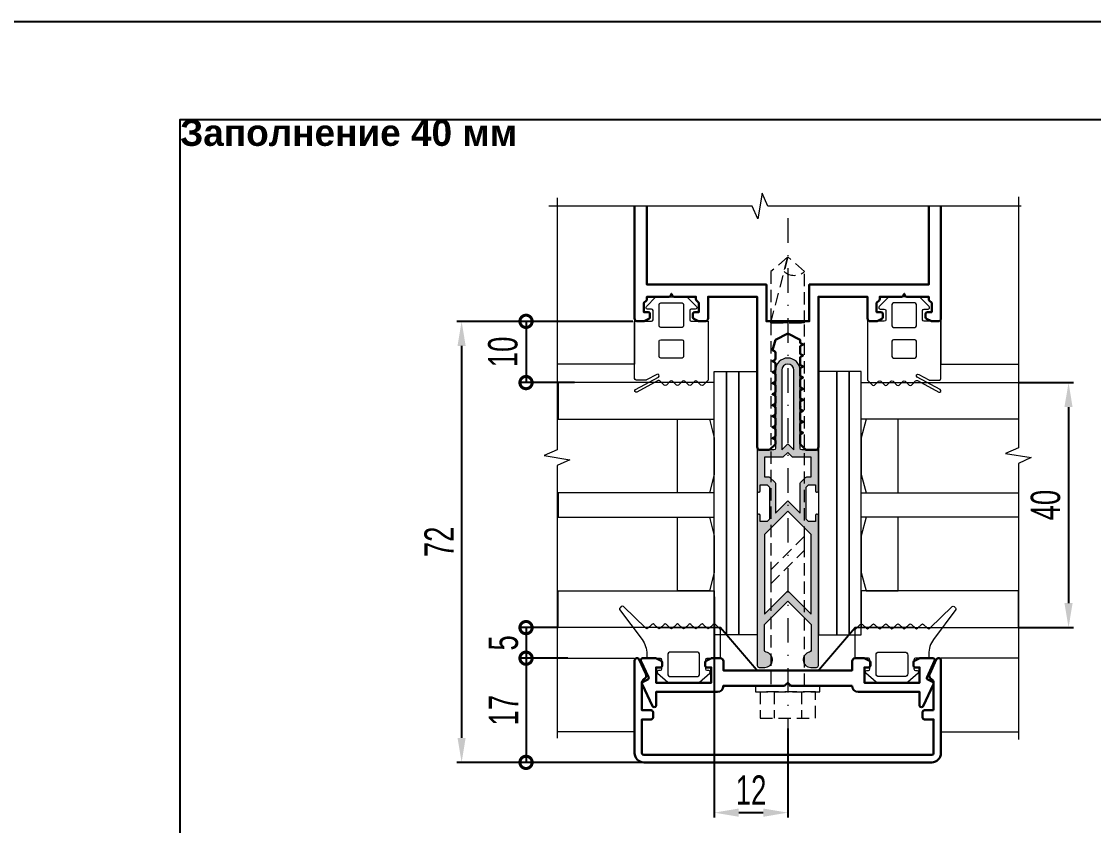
# Model space of a CAD drawing. Extents: x -37 to 8820, y -336 to 478.
# Drawn here: x 1263.8 to 1373.2, y 215 to 297 of the extents above; entities that cross this region are included whole.
import ezdxf

# ---------------------------------------------------------------- set-up
doc = ezdxf.new("R2010")
doc.units = 0
doc.header["$LTSCALE"] = 5
doc.linetypes.add('DASHDOT', pattern=[1, 0.5, -0.25, 0, -0.25])
doc.linetypes.add('HIDDEN', pattern=[0.375, 0.25, -0.125])
doc.layers.get('0').update_dxf_attribs({"linetype": 'CONTINUOUS', "lineweight": 30})
doc.layers.get('DEFPOINTS').update_dxf_attribs({"linetype": 'CONTINUOUS'})
for name, color, linetype, lineweight in [('1', 6, 'DASHDOT', 13), ('2', 3, 'HIDDEN', 13), ('Dimentions', 5, 'CONTINUOUS', 15), ('Glass', 5, 'CONTINUOUS', 20), ('Герлен', 7, 'CONTINUOUS', 60), ('Зигзаг', 1, 'CONTINUOUS', 15), ('Конструкции', 252, 'CONTINUOUS', 20), ('Подкладки', 1, 'CONTINUOUS', 20), ('Текстовый', 7, 'CONTINUOUS', 9), ('Уплотнители', 1, 'CONTINUOUS', 20), ('Штриховка', 1, 'CONTINUOUS', 5)]:
    doc.layers.add(name, color=color, linetype=linetype, lineweight=lineweight)
doc.layers.add('Скрытые', color=14, linetype='CONTINUOUS', plot=False)
doc.styles.add('3', font='RUSS.SHX', dxfattribs={"width": 0.7, "height": 3})
doc.styles.add('Каталожный', font='arial.ttf', dxfattribs={"height": 2.5})
doc.dimstyles.new('MX1_6', dxfattribs={"dimtxt": 3, "dimasz": 2.5, "dimexe": 0.5, "dimexo": 0, "dimgap": 0.8, "dimtad": 1, "dimlfac": 1.6, "dimdsep": 46, "dimtxsty": '3', "dimcen": 0, "dimclrd": 256, "dimclre": 256, "dimclrt": 256, "dimaunit": 1, "dimadec": 0, "dimazin": 0, "dimtfac": 1, "dimtmove": 0, "dimatfit": 1, "dimfxl": 1, "dimtvp": 1, "dimtolj": 1, "dimtzin": 0, "dimarcsym": 0})

# ---------------------------------------------------------------- blocks, each defined once
blk = doc.blocks.new('*D703')
at = {"layer": 'DEFPOINTS', "color": 0, "linetype": 'Continuous', "transparency": 16777216}
for p in [(1365.54, 260.15), (1365.54, 235.15), (1370.64, 235.15)]:
    blk.add_point(p, dxfattribs=at)
at = {"layer": 'Dimentions', "linetype": 'Continuous', "lineweight": -2, "transparency": 16777216}
for p, q in [((1365.54, 260.15), (1371.14, 260.15)), ((1370.64, 257.65), (1370.64, 237.65)), ((1365.54, 235.15), (1371.14, 235.15))]:
    blk.add_line(p, q, dxfattribs=at)
at = {"layer": 'Dimentions', "linetype": 'Continuous', "transparency": 16777216}
for points in [[(1370.22, 257.65), (1371.05, 257.65), (1370.64, 260.15)], [(1370.22, 237.65), (1371.05, 237.65), (1370.64, 235.15)]]:
    blk.add_solid(points, dxfattribs=at)
at = {"layer": 'Dimentions', "linetype": 'Continuous', "transparency": 16777216, "insert": (1368.3, 247.65), "char_height": 3, "attachment_point": 5, "rotation": 90, "style": '3'}
blk.add_mtext('\\A1;40', dxfattribs=at)
blk = doc.blocks.new('_DotSmall')
at = {"color": 0, "linetype": 'ByBlock', "const_width": 0.5}
blk.add_lwpolyline([(-0.0625, 0, 1), (0.0625, 0, 1)], format="xyb", close=True, dxfattribs=at)
blk = doc.blocks.new('*D704')
at = {"layer": 'DEFPOINTS', "color": 0, "linetype": 'Continuous', "transparency": 16777216}
for p in [(1318.58, 235.15), (1315.29, 232.03), (1319.57, 232.03)]:
    blk.add_point(p, dxfattribs=at)
at = {"layer": 'Dimentions', "linetype": 'Continuous', "lineweight": -2, "transparency": 16777216}
for p, q in [((1318.58, 235.15), (1314.79, 235.15)), ((1315.29, 235.15), (1315.29, 232.03)), ((1319.57, 232.03), (1314.79, 232.03))]:
    blk.add_line(p, q, dxfattribs=at)
at = {"layer": 'Dimentions', "linetype": 'Continuous', "lineweight": -2, "transparency": 16777216, "xscale": 2.5, "yscale": 2.5, "zscale": 2.5}
for p, rotation in [((1315.29, 235.15), 90), ((1315.29, 232.03), 270)]:
    blk.add_blockref('_DotSmall', p, dxfattribs=dict(at, rotation=rotation))
at = {"layer": 'Dimentions', "linetype": 'Continuous', "transparency": 16777216, "insert": (1312.99, 233.59), "char_height": 3, "attachment_point": 5, "rotation": 90, "style": '3'}
blk.add_mtext('\\A1;5', dxfattribs=at)
blk = doc.blocks.new('*D705')
at = {"layer": 'DEFPOINTS', "color": 0, "linetype": 'Continuous', "transparency": 16777216}
for p in [(1319.57, 232.03), (1315.29, 221.4), (1328.25, 221.4)]:
    blk.add_point(p, dxfattribs=at)
at = {"layer": 'Dimentions', "linetype": 'Continuous', "lineweight": -2, "transparency": 16777216}
for p, q in [((1319.57, 232.03), (1314.79, 232.03)), ((1315.29, 232.03), (1315.29, 221.4)), ((1328.25, 221.4), (1314.79, 221.4))]:
    blk.add_line(p, q, dxfattribs=at)
at = {"layer": 'Dimentions', "linetype": 'Continuous', "lineweight": -2, "transparency": 16777216, "xscale": 2.5, "yscale": 2.5, "zscale": 2.5}
for p, rotation in [((1315.29, 232.03), 90), ((1315.29, 221.4), 270)]:
    blk.add_blockref('_DotSmall', p, dxfattribs=dict(at, rotation=rotation))
at = {"layer": 'Dimentions', "linetype": 'Continuous', "transparency": 16777216, "insert": (1312.99, 226.72), "char_height": 3, "attachment_point": 5, "rotation": 90, "style": '3'}
blk.add_mtext('\\A1;17', dxfattribs=at)
blk = doc.blocks.new('*D706')
at = {"layer": 'DEFPOINTS', "color": 0, "linetype": 'Continuous', "transparency": 16777216}
for p in [(1326.18, 266.4), (1315.29, 260.15), (1320.24, 260.15)]:
    blk.add_point(p, dxfattribs=at)
at = {"layer": 'Dimentions', "linetype": 'Continuous', "lineweight": -2, "transparency": 16777216}
for p, q in [((1326.18, 266.4), (1314.79, 266.4)), ((1315.29, 266.4), (1315.29, 260.15)), ((1320.24, 260.15), (1314.79, 260.15))]:
    blk.add_line(p, q, dxfattribs=at)
at = {"layer": 'Dimentions', "linetype": 'Continuous', "lineweight": -2, "transparency": 16777216, "xscale": 2.5, "yscale": 2.5, "zscale": 2.5}
for p, rotation in [((1315.29, 266.4), 90), ((1315.29, 260.15), 270)]:
    blk.add_blockref('_DotSmall', p, dxfattribs=dict(at, rotation=rotation))
at = {"layer": 'Dimentions', "linetype": 'Continuous', "transparency": 16777216, "insert": (1312.94, 263.28), "char_height": 3, "attachment_point": 5, "rotation": 90, "style": '3'}
blk.add_mtext('\\A1;10', dxfattribs=at)
blk = doc.blocks.new('*D707')
at = {"layer": 'DEFPOINTS', "color": 0, "linetype": 'Continuous', "transparency": 16777216}
for p in [(1318.58, 266.4), (1308.72, 221.4), (1328.25, 221.4)]:
    blk.add_point(p, dxfattribs=at)
at = {"layer": 'Dimentions', "linetype": 'Continuous', "lineweight": -2, "transparency": 16777216}
for p, q in [((1318.58, 266.4), (1308.22, 266.4)), ((1308.72, 263.9), (1308.72, 223.9)), ((1328.25, 221.4), (1308.22, 221.4))]:
    blk.add_line(p, q, dxfattribs=at)
at = {"layer": 'Dimentions', "linetype": 'Continuous', "transparency": 16777216}
for points in [[(1308.3, 263.9), (1309.13, 263.9), (1308.72, 266.4)], [(1308.3, 223.9), (1309.13, 223.9), (1308.72, 221.4)]]:
    blk.add_solid(points, dxfattribs=at)
at = {"layer": 'Dimentions', "linetype": 'Continuous', "transparency": 16777216, "insert": (1306.42, 243.9), "char_height": 3, "attachment_point": 5, "rotation": 90, "style": '3'}
blk.add_mtext('\\A1;72', dxfattribs=at)
blk = doc.blocks.new('*D725')
at = {"layer": 'DEFPOINTS', "color": 0, "linetype": 'Continuous', "transparency": 16777216}
for p in [(1334.5, 238.28), (1342, 224.85), (1342, 216.27)]:
    blk.add_point(p, dxfattribs=at)
at = {"layer": 'Dimentions', "linetype": 'Continuous', "lineweight": -2, "transparency": 16777216}
for p, q in [((1334.5, 238.28), (1334.5, 215.77)), ((1342, 224.85), (1342, 215.77)), ((1337, 216.27), (1339.5, 216.27))]:
    blk.add_line(p, q, dxfattribs=at)
at = {"layer": 'Dimentions', "linetype": 'Continuous', "transparency": 16777216}
for points in [[(1337, 216.69), (1337, 215.85), (1334.5, 216.27)], [(1339.5, 216.69), (1339.5, 215.85), (1342, 216.27)]]:
    blk.add_solid(points, dxfattribs=at)
at = {"layer": 'Dimentions', "linetype": 'Continuous', "transparency": 16777216, "insert": (1338.25, 218.57), "char_height": 3, "attachment_point": 5, "style": '3'}
blk.add_mtext('\\A1;12', dxfattribs=at)

msp = doc.modelspace()

# ---------------------------------------------------------------- hatches: boundary and pattern name
at = {"layer": 'Штриховка'}
h = msp.add_hatch(color=256, dxfattribs=at)
edge = h.paths.add_edge_path(flags=16)
edge.add_line((1341.9958, 253.9035), (1342.6208, 253.2785))
edge.add_line((1342.6208, 253.2785), (1342.6208, 261.4035))
edge.add_arc((1341.9958, 261.4035), 0.625, 0, 180)
edge.add_line((1341.3708, 261.4035), (1341.3708, 253.2785))
edge.add_line((1341.3708, 253.2785), (1341.9958, 253.9035))
edge = h.paths.add_edge_path(flags=16)
edge.add_line((1339.6208, 252.5285), (1339.6208, 250.5285))
edge.add_line((1339.6208, 250.5285), (1340.045, 250.5285))
edge.add_arc((1340.045, 250.341), 0.1875, 45, 90, ccw=False)
edge.add_line((1340.1776, 250.4736), (1340.6909, 249.9602))
edge.add_arc((1340.5583, 249.8277), 0.1875, 0, 45, ccw=False)
edge.add_line((1340.7458, 249.8277), (1340.7458, 246.8373))
edge.add_line((1340.7458, 246.8373), (1341.9958, 248.0873))
edge.add_line((1341.9958, 248.0873), (1343.2458, 246.8373))
edge.add_line((1343.2458, 246.8373), (1343.2458, 249.8277))
edge.add_arc((1343.4333, 249.8277), 0.1875, 135, 180, ccw=False)
edge.add_line((1343.3007, 249.9602), (1343.8141, 250.4736))
edge.add_arc((1343.9466, 250.341), 0.1875, 90, 135, ccw=False)
edge.add_line((1343.9466, 250.5285), (1344.3708, 250.5285))
edge.add_line((1344.3708, 250.5285), (1344.3708, 252.5285))
edge.add_line((1344.3708, 252.5285), (1342.4869, 252.5285))
edge.add_line((1342.4869, 252.5285), (1341.9958, 253.0196))
edge.add_line((1341.9958, 253.0196), (1341.5047, 252.5285))
edge.add_line((1341.5047, 252.5285), (1339.6208, 252.5285))
edge = h.paths.add_edge_path()
edge.add_arc((1338.9958, 249.091), 0.125, 180, 270)
edge.add_line((1338.9958, 248.966), (1339.0583, 248.966))
edge.add_arc((1339.0583, 249.091), 0.125, 270, 360)
edge.add_line((1339.1833, 249.091), (1339.1833, 249.716))
edge.add_line((1339.1833, 249.716), (1339.8745, 249.716))
edge.add_line((1339.8745, 249.716), (1340.1208, 249.4697))
edge.add_line((1340.1208, 249.4697), (1340.1208, 246.2123))
edge.add_line((1340.1208, 246.2123), (1339.8745, 245.966))
edge.add_line((1339.8745, 245.966), (1339.1833, 245.966))
edge.add_line((1339.1833, 245.966), (1339.1833, 246.591))
edge.add_arc((1339.0583, 246.591), 0.125, 360, 450)
edge.add_line((1339.0583, 246.716), (1338.9958, 246.716))
edge.add_arc((1338.9958, 246.591), 0.125, 90, 180)
edge.add_line((1338.8708, 246.591), (1338.8708, 231.2785))
edge.add_arc((1339.0583, 231.2785), 0.1875, 180, 270)
edge.add_line((1339.0583, 231.091), (1339.6521, 231.091))
edge.add_arc((1339.6521, 231.8722), 0.7812, 270, 440.718201)
edge.add_arc((1339.8083, 232.8283), 0.1875, 180, 260.718201, ccw=False)
edge.add_line((1339.6208, 232.8283), (1339.6208, 235.466))
edge.add_line((1339.6208, 235.466), (1341.9958, 237.841))
edge.add_line((1341.9958, 237.841), (1344.3708, 235.466))
edge.add_line((1344.3708, 235.466), (1344.3708, 232.8283))
edge.add_arc((1344.1833, 232.8283), 0.1875, -80.718201, 0, ccw=False)
edge.add_arc((1344.3396, 231.8722), 0.7812, 99.281799, 270)
edge.add_line((1344.3396, 231.091), (1344.9333, 231.091))
edge.add_arc((1344.9333, 231.2785), 0.1875, 270, 360)
edge.add_line((1345.1208, 231.2785), (1345.1208, 246.591))
edge.add_arc((1344.9958, 246.591), 0.125, 360, 450)
edge.add_line((1344.9958, 246.716), (1344.9333, 246.716))
edge.add_arc((1344.9333, 246.591), 0.125, 90, 180)
edge.add_line((1344.8083, 246.591), (1344.8083, 245.966))
edge.add_line((1344.8083, 245.966), (1344.1171, 245.966))
edge.add_line((1344.1171, 245.966), (1343.8708, 246.2123))
edge.add_line((1343.8708, 246.2123), (1343.8708, 249.4697))
edge.add_line((1343.8708, 249.4697), (1344.1171, 249.716))
edge.add_line((1344.1171, 249.716), (1344.8083, 249.716))
edge.add_line((1344.8083, 249.716), (1344.8083, 249.091))
edge.add_arc((1344.9333, 249.091), 0.125, 180, 270)
edge.add_line((1344.9333, 248.966), (1344.9958, 248.966))
edge.add_arc((1344.9958, 249.091), 0.125, 270, 360)
edge.add_line((1345.1208, 249.091), (1345.1208, 253.091))
edge.add_arc((1344.9333, 253.091), 0.1875, 360, 450)
edge.add_line((1344.9333, 253.2785), (1343.4333, 253.2785))
edge.add_arc((1343.4333, 253.466), 0.1875, 180, 270, ccw=False)
edge.add_line((1343.2458, 253.466), (1343.2458, 257.5285))
edge.add_arc((1343.2458, 257.6535), 0.125, 270, 450)
edge.add_line((1343.2458, 257.7785), (1343.2458, 261.4035))
edge.add_arc((1341.9958, 261.4035), 1.25, 0, 180)
edge.add_line((1340.7458, 261.4035), (1340.7458, 257.7785))
edge.add_arc((1340.7458, 257.6535), 0.125, 90, 270)
edge.add_line((1340.7458, 257.5285), (1340.7458, 253.466))
edge.add_arc((1340.5583, 253.466), 0.1875, -90, 0, ccw=False)
edge.add_line((1340.5583, 253.2785), (1339.0583, 253.2785))
edge.add_arc((1339.0583, 253.091), 0.1875, 90, 180)
edge.add_line((1338.8708, 253.091), (1338.8708, 249.091))
h.paths.add_polyline_path([(1339.6208, 236.5266), (1341.9958, 238.9016), (1344.3708, 236.5266), (1344.3708, 244.6516), (1341.9958, 247.0266), (1339.6208, 244.6516)], flags=16)

# ---------------------------------------------------------------- linework, layer by layer
msp.add_lwpolyline([(1326.3708, 278.1673), (1326.3708, 266.716, 0.41421356), (1326.6833, 266.4035), (1327.2641, 266.4035, 0.11643382), (1327.3479, 266.4233), (1327.8297, 266.6642, 0.28407904), (1327.9333, 266.8319), (1327.9333, 267.1535, 0.41421356), (1327.7458, 267.341), (1327.3083, 267.341), (1327.3083, 268.2785), (1327.5659, 268.5361, 0.19891237), (1327.6208, 268.6686), (1327.6208, 268.9035), (1329.8487, 268.9035, 0.28407904), (1330.0164, 269.0071), (1330.1208, 269.216), (1330.2252, 269.0071, 0.28407904), (1330.3929, 268.9035), (1332.6208, 268.9035), (1332.6208, 268.6686, 0.19891237), (1332.6757, 268.5361), (1332.9333, 268.2785), (1332.9333, 267.341), (1332.4958, 267.341, 0.41421356), (1332.3083, 267.1535), (1332.3083, 266.8319, 0.28407904), (1332.412, 266.6642), (1332.8937, 266.4233, 0.11643382), (1332.9776, 266.4035), (1333.5583, 266.4035, 0.41421356), (1333.8708, 266.716), (1333.8708, 268.9035), (1338.8708, 268.9035), (1338.8708, 253.591, 0.41421356), (1339.1833, 253.2785), (1340.0431, 253.2785, 0.19891237), (1340.1757, 253.3334), (1340.6909, 253.8486, 0.19891237), (1340.7458, 253.9811), (1340.7458, 254.1938, 0.28407904), (1340.6422, 254.3616), (1340.4333, 254.466), (1340.6422, 254.5704, 0.28407904), (1340.7458, 254.7381), (1340.7458, 255.3188, 0.28407904), (1340.6422, 255.4866), (1340.4333, 255.591), (1340.6422, 255.6954, 0.28407904), (1340.7458, 255.8631), (1340.7458, 256.4438, 0.28407904), (1340.6422, 256.6116), (1340.4333, 256.716), (1340.6422, 256.8204, 0.28407904), (1340.7458, 256.9881), (1340.7458, 257.5688, 0.28407904), (1340.6422, 257.7366), (1340.4333, 257.841), (1340.6422, 257.9454, 0.28407904), (1340.7458, 258.1131), (1340.7458, 258.6938, 0.28407904), (1340.6422, 258.8616), (1340.4333, 258.966), (1340.6422, 259.0704, 0.28407904), (1340.7458, 259.2381), (1340.7458, 259.8188, 0.28407904), (1340.6422, 259.9866), (1340.4333, 260.091), (1340.6422, 260.1954, 0.28407904), (1340.7458, 260.3631), (1340.7458, 260.9438, 0.28407904), (1340.6422, 261.1116), (1340.4333, 261.216), (1340.6422, 261.3204, 0.28407904), (1340.7458, 261.4881), (1340.7458, 262.0688, 0.28407904), (1340.6422, 262.2366), (1340.4333, 262.341), (1340.6422, 262.4454, 0.28407904), (1340.7458, 262.6131), (1340.7458, 263.1938, 0.28407904), (1340.6422, 263.3616), (1340.4333, 263.466), (1340.7458, 264.5285), (1341.9958, 265.1535), (1343.2458, 264.5285), (1343.2458, 264.3006, 0.28407904), (1343.3495, 264.1329), (1343.5583, 264.0285), (1343.3495, 263.9241, 0.28407904), (1343.2458, 263.7563), (1343.2458, 263.1756, 0.28407904), (1343.3495, 263.0079), (1343.5583, 262.9035), (1343.3495, 262.7991, 0.28407904), (1343.2458, 262.6313), (1343.2458, 262.0506, 0.28407904), (1343.3495, 261.8829), (1343.5583, 261.7785), (1343.3495, 261.6741, 0.28407904), (1343.2458, 261.5063), (1343.2458, 260.9256, 0.28407904), (1343.3495, 260.7579), (1343.5583, 260.6535), (1343.3495, 260.5491, 0.28407904), (1343.2458, 260.3813), (1343.2458, 259.8006, 0.28407904), (1343.3495, 259.6329), (1343.5583, 259.5285), (1343.3495, 259.4241, 0.28407904), (1343.2458, 259.2563), (1343.2458, 258.6756, 0.28407904), (1343.3495, 258.5079), (1343.5583, 258.4035), (1343.3495, 258.2991, 0.28407904), (1343.2458, 258.1313), (1343.2458, 257.5506, 0.28407904), (1343.3495, 257.3829), (1343.5583, 257.2785), (1343.3495, 257.1741, 0.28407904), (1343.2458, 257.0063), (1343.2458, 256.4256, 0.28407904), (1343.3495, 256.2579), (1343.5583, 256.1535), (1343.3495, 256.0491, 0.28407904), (1343.2458, 255.8813), (1343.2458, 255.3006, 0.28407904), (1343.3495, 255.1329), (1343.5583, 255.0285), (1343.3495, 254.9241, 0.28407904), (1343.2458, 254.7563), (1343.2458, 253.9811, 0.19891237), (1343.3007, 253.8486), (1343.8159, 253.3334, 0.19891237), (1343.9485, 253.2785), (1344.8083, 253.2785, 0.41421356), (1345.1208, 253.591), (1345.1208, 268.9035), (1350.1208, 268.9035), (1350.1208, 266.716, 0.41421356), (1350.4333, 266.4035), (1351.0141, 266.4035, 0.11643382), (1351.0979, 266.4233), (1351.5797, 266.6642, 0.28407904), (1351.6833, 266.8319), (1351.6833, 267.1535, 0.41421356), (1351.4958, 267.341), (1351.0583, 267.341), (1351.0583, 268.2785), (1351.3159, 268.5361, 0.19891237), (1351.3708, 268.6686), (1351.3708, 268.9035), (1353.5987, 268.9035, 0.28407904), (1353.7664, 269.0071), (1353.8708, 269.216), (1353.9752, 269.0071, 0.28407904), (1354.1429, 268.9035), (1356.3708, 268.9035), (1356.3708, 268.6686, 0.19891237), (1356.4257, 268.5361), (1356.6833, 268.2785), (1356.6833, 267.341), (1356.2458, 267.341, 0.41421356), (1356.0583, 267.1535), (1356.0583, 266.8319, 0.28407904), (1356.162, 266.6642), (1356.6437, 266.4233, 0.11643382), (1356.7276, 266.4035), (1357.3083, 266.4035, 0.41421356), (1357.6208, 266.716), (1357.6208, 278.1673)], format="xyb")
msp.add_lwpolyline([(1327.6208, 278.1673), (1327.6208, 270.1535), (1339.8083, 270.1535), (1339.8083, 266.4035), (1344.1833, 266.4035), (1344.1833, 270.1535), (1356.3708, 270.1535), (1356.3708, 278.1673)])
for points in [[(1356.8708, 226.716), (1356.8708, 229.5418, 0.27973928), (1356.6689, 229.8744, -0.40155944), (1356.4743, 230.4475), (1357.1442, 231.8841, -0.80258485), (1357.6208, 231.7785), (1357.6208, 222.341, -0.41421356), (1356.6833, 221.4035), (1327.3083, 221.4035, -0.41421356), (1326.3708, 222.341), (1326.3708, 231.7785, -0.80258485), (1326.8474, 231.8841), (1327.5173, 230.4475, -0.40155944), (1327.3227, 229.8744, 0.27973928), (1327.1208, 229.5418), (1327.1208, 226.716), (1328.0583, 226.716, -0.41421356), (1328.2458, 226.5285), (1328.2458, 225.966, -0.41421356), (1328.0583, 225.7785), (1327.1208, 225.7785), (1327.1208, 222.341, 0.41421356), (1327.3083, 222.1535), (1356.6833, 222.1535, 0.41421356), (1356.8708, 222.341), (1356.8708, 225.7785), (1355.9333, 225.7785, -0.41421356), (1355.7458, 225.966), (1355.7458, 226.5285, -0.41421356), (1355.9333, 226.716)], [(1348.5583, 229.216), (1342.386, 229.216, -0.19891237), (1342.2534, 229.2709), (1341.9958, 229.5285), (1341.7382, 229.2709, -0.19891237), (1341.6056, 229.216), (1335.4333, 229.216, -0.41421356), (1334.8083, 228.591), (1328.5583, 228.591), (1328.5583, 227.216, -0.41421356), (1328.3708, 227.0285), (1328.3518, 227.0285, -0.29147342), (1328.1819, 227.1367), (1327.1384, 229.3745, -0.41421356), (1327.2291, 229.6237), (1327.7009, 229.8437, 0.41421356), (1327.7916, 230.0929), (1327.0134, 231.7617, -0.54861879), (1327.1833, 232.0285), (1328.5141, 232.0285, -0.11643382), (1328.5979, 232.0087), (1329.0797, 231.7678, -0.28407904), (1329.1833, 231.6001), (1329.1833, 231.2785, -0.41421356), (1328.9958, 231.091), (1328.5583, 231.091), (1328.5583, 229.5285), (1334.1833, 229.5285), (1334.1833, 231.091), (1333.7458, 231.091, -0.41421356), (1333.5583, 231.2785), (1333.5583, 231.6001, -0.28407904), (1333.662, 231.7678), (1334.1437, 232.0087, -0.11643382), (1334.2276, 232.0285), (1335.1208, 232.0285, -0.41421356), (1335.4333, 231.716), (1335.4333, 230.7785), (1348.5583, 230.7785), (1348.5583, 231.716, -0.41421356), (1348.8708, 232.0285), (1349.7641, 232.0285, -0.11643382), (1349.8479, 232.0087), (1350.3297, 231.7678, -0.28407904), (1350.4333, 231.6001), (1350.4333, 231.2785, -0.41421356), (1350.2458, 231.091), (1349.8083, 231.091), (1349.8083, 229.5285), (1355.4333, 229.5285), (1355.4333, 231.091), (1354.9958, 231.091, -0.41421356), (1354.8083, 231.2785), (1354.8083, 231.6001, -0.28407904), (1354.912, 231.7678), (1355.3937, 232.0087, -0.11643382), (1355.4776, 232.0285), (1356.8083, 232.0285, -0.54861879), (1356.9782, 231.7617), (1356.2001, 230.0929, 0.41421356), (1356.2907, 229.8437), (1356.7626, 229.6237, -0.41421356), (1356.8532, 229.3745), (1355.8097, 227.1367, -0.29147342), (1355.6398, 227.0285), (1355.6208, 227.0285, -0.41421356), (1355.4333, 227.216), (1355.4333, 228.591), (1349.1833, 228.591, -0.41421356)]]:
    msp.add_lwpolyline(points, format="xyb", close=True)
at = {"layer": '1'}
msp.add_line((1341.9958, 276.9173), (1341.9958, 220.1535), dxfattribs=at)
at = {"layer": '2'}
for p, q in [((1340.5896, 228.591), (1340.5896, 225.9035)), ((1343.4021, 228.591), (1343.4021, 225.9035))]:
    msp.add_line(p, q, dxfattribs=at)
msp.add_lwpolyline([(1343.7106, 266.2498), (1343.7106, 271.4748), (1341.9938, 272.9677), (1340.2771, 271.4748), (1340.2771, 266.2498), (1343.7106, 266.2498)], dxfattribs=at)
msp.add_lwpolyline([(1340.2771, 266.2498), (1341.9938, 272.9677), (1341.6123, 271.4748, 0.36330791), (1343.7106, 271.4748)], format="xyb", dxfattribs=at)
for points in [[(1343.7146, 229.216), (1343.7106, 266.2498), (1341.9958, 266.2498), (1340.2771, 266.2498), (1340.2771, 229.216)], [(1340.2771, 239.6239), (1343.7146, 243.0614), (1343.7146, 244.4937), (1340.2771, 241.0562)], [(1345.2771, 228.591), (1345.2771, 229.216), (1338.7146, 229.216), (1338.7146, 228.591)], [(1344.8083, 228.591), (1339.1833, 228.591), (1339.1833, 225.9035), (1344.8083, 225.9035)]]:
    msp.add_lwpolyline(points, close=True, dxfattribs=at)
at = {"layer": 'Glass'}
for points in [[(1318.581, 256.4035), (1334.4958, 256.4035), (1334.4958, 260.1535), (1318.581, 260.1535)], [(1365.5409, 256.4035), (1349.4958, 256.4035), (1349.4958, 260.1535), (1365.5409, 260.1535)], [(1333.9934, 248.9035), (1330.7458, 248.9035), (1330.7458, 256.4035), (1333.9934, 256.4035), (1334.4958, 254.5285), (1334.4958, 250.7785)], [(1349.9982, 248.9035), (1353.2458, 248.9035), (1353.2458, 256.4035), (1349.9982, 256.4035), (1349.4958, 254.5285), (1349.4958, 250.7785)], [(1318.581, 246.4035), (1334.4958, 246.4035), (1334.4958, 248.9035), (1318.581, 248.9035)], [(1365.5409, 246.4035), (1349.4958, 246.4035), (1349.4958, 248.9035), (1365.5409, 248.9035)], [(1333.9934, 238.9035), (1330.7458, 238.9035), (1330.7458, 246.4035), (1333.9934, 246.4035), (1334.4958, 244.5285), (1334.4958, 240.7785)], [(1349.9982, 238.9035), (1353.2458, 238.9035), (1353.2458, 246.4035), (1349.9982, 246.4035), (1349.4958, 244.5285), (1349.4958, 240.7785)], [(1318.581, 238.9035), (1334.4958, 238.9035), (1334.4958, 235.1535), (1318.581, 235.1535)], [(1365.5409, 238.9035), (1349.4958, 238.9035), (1349.4958, 235.1535), (1365.5409, 235.1535)]]:
    msp.add_lwpolyline(points, close=True, dxfattribs=at)
at = {"layer": 'Герлен', "ltscale": 2, "const_width": 0.1875}
msp.add_lwpolyline([(1354.8637, 235.1535), (1348.8708, 235.1535), (1345.1208, 230.7785), (1338.8708, 230.7785), (1335.1208, 235.1535), (1328.9405, 235.1535)], dxfattribs=at)
at = {"layer": 'Зигзаг'}
for points in [[(1318.4507, 278.9919), (1318.4507, 253.3003), (1317.1328, 252.7194), (1319.7455, 252.2838), (1318.4507, 251.7013), (1318.4507, 223.8774)], [(1365.8091, 278.1673), (1339.9714, 278.1673), (1339.3905, 279.4852), (1338.9549, 276.8725), (1338.3724, 278.1673), (1317.6168, 278.1673)], [(1365.5409, 279.0952), (1365.5409, 253.5074), (1364.223, 252.9265), (1366.8357, 252.4909), (1365.5409, 251.9084), (1365.5409, 223.7224)]]:
    msp.add_lwpolyline(points, dxfattribs=at)
at = {"layer": 'Конструкции'}
for points in [[(1326.3708, 278.1673), (1326.3708, 262.0285), (1318.581, 262.0256)], [(1357.6208, 278.1673), (1357.6208, 262.0285), (1365.5409, 262.0285)], [(1318.4507, 232.0285), (1326.3708, 232.0285), (1326.3708, 224.5285), (1318.4507, 224.5285)], [(1365.5409, 232.0285), (1357.6208, 232.0285), (1357.6208, 224.5285), (1365.5409, 224.5285)]]:
    msp.add_lwpolyline(points, dxfattribs=at)
at = {"layer": 'Подкладки'}
for points in [[(1334.4958, 261.2909), (1335.7458, 261.2909), (1335.7458, 234.4159), (1334.4958, 234.4159)], [(1335.7458, 261.2909), (1336.9958, 261.2909), (1336.9958, 234.4159), (1335.7458, 234.4159)], [(1336.9958, 261.2909), (1338.8708, 261.2909), (1338.8708, 234.4159), (1336.9958, 234.4159)], [(1346.9958, 261.2909), (1345.1208, 261.2909), (1345.1208, 234.4159), (1346.9958, 234.4159)], [(1348.2458, 261.2909), (1346.9958, 261.2909), (1346.9958, 234.4159), (1348.2458, 234.4159)], [(1349.4958, 261.2909), (1348.2458, 261.2909), (1348.2458, 234.4159), (1349.4958, 234.4159)]]:
    msp.add_lwpolyline(points, close=True, dxfattribs=at)
at = {"layer": 'Скрытые', "linetype": 'Continuous'}
for points in [[(1260, 297), (1470, 297), (1470, 0), (1260, 0)], [(1280, 10), (1280, 287), (1445, 287), (1445, 10)]]:
    msp.add_lwpolyline(points, close=True, dxfattribs=at)
at = {"layer": 'Уплотнители'}
for points in [[(1328.6401, 260.9893), (1327.595, 260.4224, -0.12491271), (1327.5205, 260.4035), (1326.5271, 260.4035, -0.41421356), (1326.3708, 260.5597), (1326.3708, 266.4035), (1328.0896, 266.4035, 0.41421356), (1328.2458, 266.5597), (1328.2458, 267.4972, 0.41421356), (1328.0896, 267.6535), (1327.6833, 267.6535, -0.66858666), (1327.573, 267.9203), (1328.5126, 268.8578, -0.19861919), (1328.6229, 268.9035), (1331.6187, 268.9035, -0.19861919), (1331.7291, 268.8578), (1332.6687, 267.9203, -0.66858666), (1332.5583, 267.6535), (1332.1521, 267.6535, 0.41421356), (1331.9958, 267.4972), (1331.9958, 266.5597, 0.41421356), (1332.1521, 266.4035), (1333.8708, 266.4035), (1333.8708, 260.4682, -0.19891237), (1333.825, 260.3577), (1333.3563, 259.889, -0.41421356), (1333.1353, 259.889), (1332.7313, 260.293, 0.41421356), (1332.5103, 260.293), (1332.1063, 259.889, -0.41421356), (1331.8853, 259.889), (1331.4813, 260.293, 0.41421356), (1331.2603, 260.293), (1330.8563, 259.889, -0.41421356), (1330.6353, 259.889), (1330.2313, 260.293, 0.41421356), (1330.0103, 260.293), (1329.6063, 259.889, -0.41421356), (1329.3853, 259.889), (1328.9533, 260.321, 0.33207606), (1328.7683, 260.3479), (1326.6016, 259.1724, -1), (1326.4526, 259.4471), (1328.7891, 260.7147, 1)], [(1329.0271, 268.2785), (1331.2146, 268.2785, -0.41421356), (1331.3708, 268.1222), (1331.3708, 265.9347, -0.41421356), (1331.2146, 265.7785), (1329.0271, 265.7785, -0.41421356), (1328.8708, 265.9347), (1328.8708, 268.1222, -0.41421356)], [(1355.3516, 260.9893), (1356.3966, 260.4224, 0.12491271), (1356.4711, 260.4035), (1357.4646, 260.4035, 0.41421356), (1357.6208, 260.5597), (1357.6208, 266.4035), (1355.9021, 266.4035, -0.41421356), (1355.7458, 266.5597), (1355.7458, 267.4972, -0.41421356), (1355.9021, 267.6535), (1356.3083, 267.6535, 0.66858666), (1356.4187, 267.9203), (1355.4791, 268.8578, 0.19861919), (1355.3687, 268.9035), (1352.3729, 268.9035, 0.19861919), (1352.2626, 268.8578), (1351.323, 267.9203, 0.66858666), (1351.4333, 267.6535), (1351.8396, 267.6535, -0.41421356), (1351.9958, 267.4972), (1351.9958, 266.5597, -0.41421356), (1351.8396, 266.4035), (1350.1208, 266.4035), (1350.1208, 260.4682, 0.19891237), (1350.1666, 260.3577), (1350.6353, 259.889, 0.41421356), (1350.8563, 259.889), (1351.2603, 260.293, -0.41421356), (1351.4813, 260.293), (1351.8853, 259.889, 0.41421356), (1352.1063, 259.889), (1352.5103, 260.293, -0.41421356), (1352.7313, 260.293), (1353.1353, 259.889, 0.41421356), (1353.3563, 259.889), (1353.7603, 260.293, -0.41421356), (1353.9813, 260.293), (1354.3853, 259.889, 0.41421356), (1354.6063, 259.889), (1355.0383, 260.321, -0.33207606), (1355.2233, 260.3479), (1357.3901, 259.1724, 1), (1357.5391, 259.4471), (1355.2026, 260.7147, -1)], [(1354.9646, 268.2785), (1352.7771, 268.2785, 0.41421356), (1352.6208, 268.1222), (1352.6208, 265.9347, 0.41421356), (1352.7771, 265.7785), (1354.9646, 265.7785, 0.41421356), (1355.1208, 265.9347), (1355.1208, 268.1222, 0.41421356)], [(1329.0271, 264.5285), (1331.2146, 264.5285, -0.41421356), (1331.3708, 264.3722), (1331.3708, 262.8097, -0.41421356), (1331.2146, 262.6535), (1329.0271, 262.6535, -0.41421356), (1328.8708, 262.8097), (1328.8708, 264.3722, -0.41421356)], [(1354.9646, 264.5285), (1352.7771, 264.5285, 0.41421356), (1352.6208, 264.3722), (1352.6208, 262.8097, 0.41421356), (1352.7771, 262.6535), (1354.9646, 262.6535, 0.41421356), (1355.1208, 262.8097), (1355.1208, 264.3722, 0.41421356)], [(1338.8708, 249.091, 0.41421356), (1338.9958, 248.966), (1339.0583, 248.966, 0.41421356), (1339.1833, 249.091), (1339.1833, 249.716), (1339.8745, 249.716), (1340.1208, 249.4697), (1340.1208, 246.2123), (1339.8745, 245.966), (1339.1833, 245.966), (1339.1833, 246.591, 0.41421356), (1339.0583, 246.716), (1338.9958, 246.716, 0.41421356), (1338.8708, 246.591), (1338.8708, 231.2785, 0.41421356), (1339.0583, 231.091), (1339.6521, 231.091, 0.92211283), (1339.7781, 232.6432, -0.36752318), (1339.6208, 232.8283), (1339.6208, 235.466), (1341.9958, 237.841), (1344.3708, 235.466), (1344.3708, 232.8283, -0.36752318), (1344.2136, 232.6432, 0.92211283), (1344.3396, 231.091), (1344.9333, 231.091, 0.41421356), (1345.1208, 231.2785), (1345.1208, 246.591, 0.41421356), (1344.9958, 246.716), (1344.9333, 246.716, 0.41421356), (1344.8083, 246.591), (1344.8083, 245.966), (1344.1171, 245.966), (1343.8708, 246.2123), (1343.8708, 249.4697), (1344.1171, 249.716), (1344.8083, 249.716), (1344.8083, 249.091, 0.41421356), (1344.9333, 248.966), (1344.9958, 248.966, 0.41421356), (1345.1208, 249.091), (1345.1208, 253.091, 0.41421356), (1344.9333, 253.2785), (1343.4333, 253.2785, -0.41421356), (1343.2458, 253.466), (1343.2458, 257.5285, 1), (1343.2458, 257.7785), (1343.2458, 261.4035, 1), (1340.7458, 261.4035), (1340.7458, 257.7785, 1), (1340.7458, 257.5285), (1340.7458, 253.466, -0.41421356), (1340.5583, 253.2785), (1339.0583, 253.2785, 0.41421356), (1338.8708, 253.091)], [(1341.9958, 253.9035), (1342.6208, 253.2785), (1342.6208, 261.4035, 1), (1341.3708, 261.4035), (1341.3708, 253.2785), (1341.9958, 253.9035)], [(1339.6208, 252.5285), (1339.6208, 250.5285), (1340.045, 250.5285, -0.19891237), (1340.1776, 250.4736), (1340.6909, 249.9602, -0.19891237), (1340.7458, 249.8277), (1340.7458, 246.8373), (1341.9958, 248.0873), (1343.2458, 246.8373), (1343.2458, 249.8277, -0.19891237), (1343.3007, 249.9602), (1343.8141, 250.4736, -0.19891237), (1343.9466, 250.5285), (1344.3708, 250.5285), (1344.3708, 252.5285), (1342.4869, 252.5285), (1341.9958, 253.0196), (1341.5047, 252.5285)], [(1333.7771, 230.7785, -0.41421356), (1333.6208, 230.9347), (1333.6208, 231.8722, -0.41421356), (1333.7771, 232.0285), (1335.1208, 232.0285), (1335.1208, 234.9164, 0.19891237), (1335.0842, 235.0048), (1334.6063, 235.4827, 0.41421356), (1334.3853, 235.4827), (1333.9813, 235.0787, -0.41421356), (1333.7603, 235.0787), (1333.3563, 235.4827, 0.41421356), (1333.1353, 235.4827), (1332.7313, 235.0787, -0.41421356), (1332.5103, 235.0787), (1332.1063, 235.4827, 0.41421356), (1331.8853, 235.4827), (1331.4813, 235.0787, -0.41421356), (1331.2603, 235.0787), (1330.8563, 235.4827, 0.41421356), (1330.6353, 235.4827), (1330.2313, 235.0787, -0.41421356), (1330.0103, 235.0787), (1329.6063, 235.4827, 0.41421356), (1329.3853, 235.4827), (1328.9813, 235.0787, -0.41421356), (1328.7603, 235.0787), (1328.3563, 235.4827, 0.41421356), (1328.1353, 235.4827), (1327.7313, 235.0787, -0.41421356), (1327.5103, 235.0787), (1325.2313, 237.293, 0.41421356), (1325.0103, 237.293), (1324.879, 237.1617, 0.29253821), (1324.8429, 236.9972), (1327.1237, 233.944, -0.16178775), (1327.6208, 232.4478), (1327.6208, 232.0285), (1328.9646, 232.0285, -0.41421356), (1329.1208, 231.8722), (1329.1208, 230.9347, -0.41421356), (1328.9646, 230.7785), (1328.8083, 230.7785, 0.66858666), (1328.698, 230.5116), (1329.7626, 229.5741, 0.19861919), (1329.8729, 229.5285), (1332.8687, 229.5285, 0.19861919), (1332.9791, 229.5741), (1334.0437, 230.5116, 0.66858666), (1333.9333, 230.7785)], [(1350.2146, 230.7785, 0.41421356), (1350.3708, 230.9347), (1350.3708, 231.8722, 0.41421356), (1350.2146, 232.0285), (1348.8708, 232.0285), (1348.8708, 234.9164, -0.19891237), (1348.9074, 235.0048), (1349.3853, 235.4827, -0.41421356), (1349.6063, 235.4827), (1350.0103, 235.0787, 0.41421356), (1350.2313, 235.0787), (1350.6353, 235.4827, -0.41421356), (1350.8563, 235.4827), (1351.2603, 235.0787, 0.41421356), (1351.4813, 235.0787), (1351.8853, 235.4827, -0.41421356), (1352.1063, 235.4827), (1352.5103, 235.0787, 0.41421356), (1352.7313, 235.0787), (1353.1353, 235.4827, -0.41421356), (1353.3563, 235.4827), (1353.7603, 235.0787, 0.41421356), (1353.9813, 235.0787), (1354.3853, 235.4827, -0.41421356), (1354.6063, 235.4827), (1355.0103, 235.0787, 0.41421356), (1355.2313, 235.0787), (1355.6353, 235.4827, -0.41421356), (1355.8563, 235.4827), (1356.2603, 235.0787, 0.41421356), (1356.4813, 235.0787), (1358.7603, 237.293, -0.41421356), (1358.9813, 237.293), (1359.1126, 237.1617, -0.29253821), (1359.1488, 236.9972), (1356.868, 233.944, 0.16178775), (1356.3708, 232.4478), (1356.3708, 232.0285), (1355.0271, 232.0285, 0.41421356), (1354.8708, 231.8722), (1354.8708, 230.9347, 0.41421356), (1355.0271, 230.7785), (1355.1833, 230.7785, -0.66858666), (1355.2937, 230.5116), (1354.2291, 229.5741, -0.19861919), (1354.1187, 229.5285), (1351.1229, 229.5285, -0.19861919), (1351.0126, 229.5741), (1349.948, 230.5116, -0.66858666), (1350.0583, 230.7785)], [(1330.0583, 230.1535), (1332.6833, 230.1535, 0.41421356), (1332.9958, 230.466), (1332.9958, 232.341, 0.41421356), (1332.6833, 232.6535), (1330.0583, 232.6535, 0.41421356), (1329.7458, 232.341), (1329.7458, 230.466, 0.41421356)], [(1353.9333, 230.1535), (1351.3083, 230.1535, -0.41421356), (1350.9958, 230.466), (1350.9958, 232.341, -0.41421356), (1351.3083, 232.6535), (1353.9333, 232.6535, -0.41421356), (1354.2458, 232.341), (1354.2458, 230.466, -0.41421356)]]:
    msp.add_lwpolyline(points, format="xyb", close=True, dxfattribs=at)
msp.add_lwpolyline([(1339.6208, 236.5266), (1341.9958, 238.9016), (1344.3708, 236.5266), (1344.3708, 244.6516), (1341.9958, 247.0266), (1339.6208, 244.6516)], close=True, dxfattribs=at)

# ---------------------------------------------------------------- texts
at = {"layer": 'Текстовый', "linetype": 'Continuous', "insert": (1280, 287), "char_height": 2.7, "width": 42.664921, "attachment_point": 1, "style": 'Каталожный'}
msp.add_mtext('\\pxql;{\\fArial|b1|i0|c204|p34;Заполнение 40 мм}', dxfattribs=at)

# ---------------------------------------------------------------- dimensions: what is measured, and where the dimension line sits
at = {"layer": 'Dimentions', "linetype": 'Continuous'}
for base, p1, p2, picture, middle in [((1315.2874, 260.1535), (1326.1767, 266.4035), (1320.2437, 260.1535), '*D706', (1312.9445, 263.2785)), ((1315.2874, 232.0285), (1318.581, 235.1535), (1319.5699, 232.0285), '*D704', (1312.9874, 233.591)), ((1315.2874, 221.4035), (1319.5699, 232.0285), (1328.2464, 221.4035), '*D705', (1312.9874, 226.716))]:
    dim = msp.add_linear_dim(base=base, p1=p1, p2=p2, angle=90, dimstyle='MX1_6', override={"dimdec": 0, "dimblk1": 'DotSmall', "dimblk2": 'DotSmall', "dimsah": 1}, dxfattribs=at)
    dim.commit()
    dim.dimension.update_dxf_attribs({"geometry": picture, "text_midpoint": middle})
for base, p1, p2, picture, middle in [((1308.7174, 221.4035), (1318.581, 266.4035), (1328.2464, 221.4035), '*D707', (1306.4174, 243.9035)), ((1370.638, 235.1535), (1365.5409, 260.1535), (1365.5409, 235.1535), '*D703', (1368.2951, 247.6535))]:
    dim = msp.add_linear_dim(base=base, p1=p1, p2=p2, angle=90, dimstyle='MX1_6', dxfattribs=at)
    dim.commit()
    dim.dimension.update_dxf_attribs({"geometry": picture, "text_midpoint": middle})
dim = msp.add_linear_dim(base=(1341.9958, 216.2684), p1=(1334.4958, 238.2785), p2=(1341.9958, 224.8463), dimstyle='MX1_6', dxfattribs=at)
dim.commit()
dim.dimension.update_dxf_attribs({"geometry": '*D725', "text_midpoint": (1338.2458, 218.5684)})

doc.saveas('drawing.dxf')
